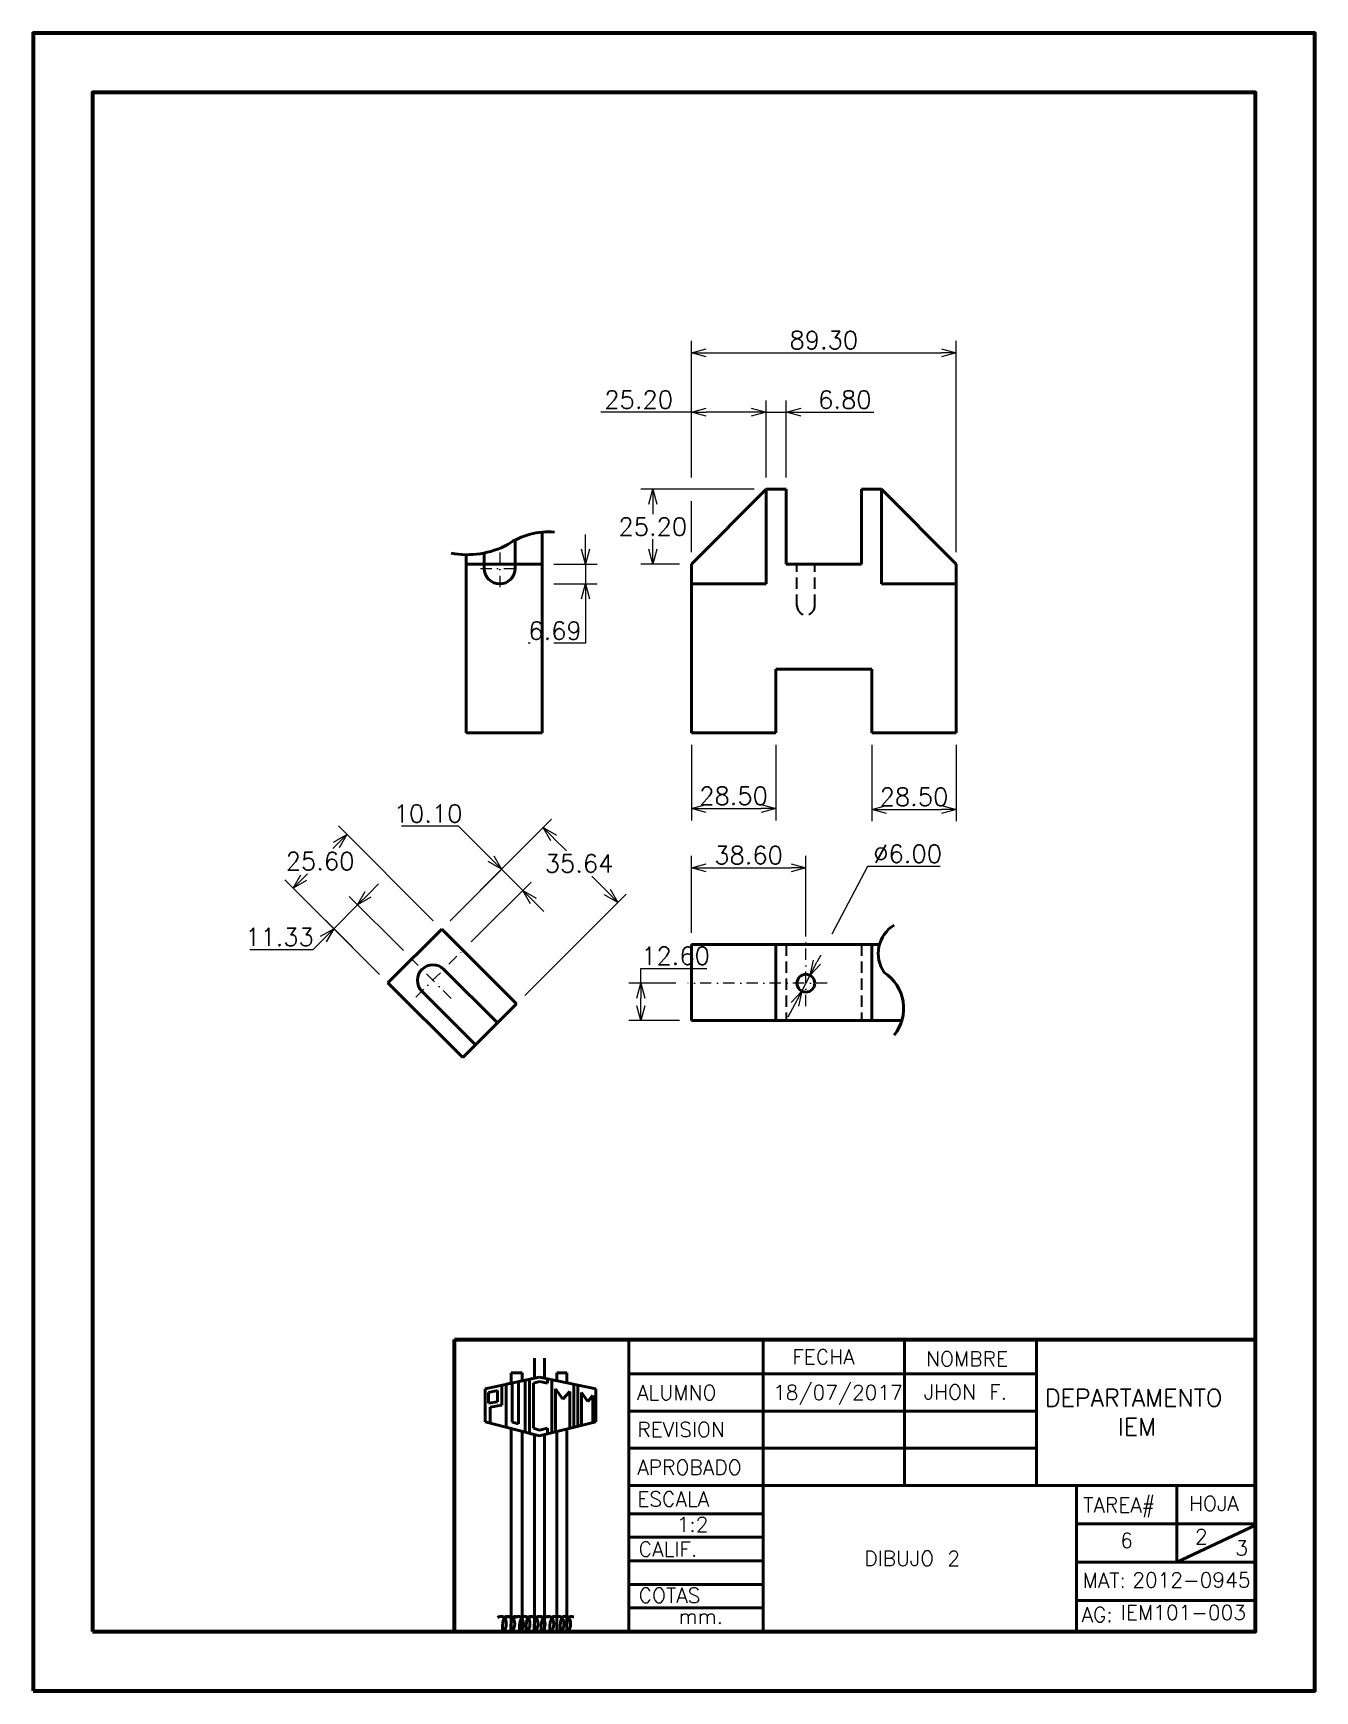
# Model space of a CAD drawing. Header units: millimetres. Extents: x 455 to 671, y 462 to 742.
import ezdxf

# ---------------------------------------------------------------- set-up
doc = ezdxf.new("R2010")
doc.units = ezdxf.units.MM
doc.header["$LTSCALE"] = 0.3
doc.linetypes.add('DASHDOT2', pattern=[12.7, 6.35, -3.175, 0, -3.175])
doc.linetypes.add('DASHED2', pattern=[9.525, 6.35, -3.175])
for name, color, linetype, lineweight in [('Cotas', 7, 'Continuous', 18), ('Eje', 7, 'DASHDOT2', 18), ('marco', 7, 'Continuous', 70), ('Oculta', 7, 'DASHED2', 35), ('P visible', 7, 'Continuous', 50)]:
    doc.layers.add(name, color=color, linetype=linetype, lineweight=lineweight)
doc.styles.get("Standard").update_dxf_attribs({"font": 'txt.shx', "height": 3})
doc.dimstyles.new('ISO-25', dxfattribs={"dimtxt": 3, "dimasz": 2.5, "dimexe": 2, "dimexo": 2, "dimtad": 1, "dimtih": 1, "dimtoh": 1, "dimlfac": 2, "dimzin": 1, "dimdsep": 46, "dimtxsty": 'Standard', "dimblk": 'OPEN30', "dimcen": 0, "dimclrd": 256, "dimclre": 256, "dimclrt": 256, "dimadec": 0, "dimazin": 0, "dimtfac": 1, "dimtmove": 0, "dimatfit": 3, "dimldrblk": 'OPEN30', "dimfxl": 1, "dimlwd": -1, "dimlwe": -1, "dimarcsym": 0})

# ---------------------------------------------------------------- blocks, each defined once
blk = doc.blocks.new('_Open30')
at = {"color": 0, "linetype": 'ByBlock', "lineweight": -2}
for p, q in [((-1, 0.27), (0, 0)), ((0, 0), (-1, -0.27)), ((0, 0), (-1, 0))]:
    blk.add_line(p, q, dxfattribs=at)
blk = doc.blocks.new('*D3')
at = {"layer": 'Cotas', "transparency": 16777216}
for p, q in [((576.97, 664.99), (557.87, 664.99)), ((559.87, 662.49), (559.87, 660.82)), ((559.87, 654.89), (559.87, 656.57)), ((564.37, 652.39), (557.87, 652.39))]:
    blk.add_line(p, q, dxfattribs=at)
at = {"layer": 'Defpoints', "color": 0, "transparency": 16777216}
for p in [(578.97, 664.99), (559.87, 652.39), (566.37, 652.39)]:
    blk.add_point(p, dxfattribs=at)
at = {"layer": 'Cotas', "transparency": 16777216, "xscale": 2.5, "yscale": 2.5, "zscale": 2.5}
for p, rotation in [((559.87, 664.99), 90), ((559.87, 652.39), 270)]:
    blk.add_blockref('_Open30', p, dxfattribs=dict(at, rotation=rotation))
at = {"layer": 'Cotas', "transparency": 16777216, "insert": (559.87, 658.69), "char_height": 3, "attachment_point": 5}
blk.add_mtext('25.20', dxfattribs=at)
blk = doc.blocks.new('*D4')
at = {"layer": 'Cotas', "transparency": 16777216}
for p, q in [((548.52, 654.89), (548.52, 657.39)), ((543.22, 652.39), (550.52, 652.39)), ((548.52, 652.39), (548.52, 649.05)), ((543.22, 649.05), (550.52, 649.05)), ((548.52, 646.55), (548.52, 639.05)), ((539.22, 639.05), (538.89, 639.05)), ((548.52, 639.05), (543.22, 639.05))]:
    blk.add_line(p, q, dxfattribs=at)
at = {"layer": 'Defpoints', "color": 0, "transparency": 16777216}
for p in [(541.22, 652.39), (548.52, 652.39), (541.22, 649.05)]:
    blk.add_point(p, dxfattribs=at)
at = {"layer": 'Cotas', "transparency": 16777216, "xscale": 2.5, "yscale": 2.5, "zscale": 2.5}
for p, rotation in [((548.52, 652.39), 270), ((548.52, 649.05), 90)]:
    blk.add_blockref('_Open30', p, dxfattribs=dict(at, rotation=rotation))
at = {"layer": 'Cotas', "transparency": 16777216, "insert": (543.39, 641.17), "char_height": 3, "attachment_point": 5}
blk.add_mtext('6.69', dxfattribs=at)
blk = doc.blocks.new('*D5')
at = {"layer": 'Cotas', "transparency": 16777216}
for p, q in [((557.84, 581.75), (557.84, 584.25)), ((557.84, 584.25), (568.96, 584.25)), ((563.75, 581.75), (555.84, 581.75)), ((557.84, 577.95), (557.84, 579.25)), ((564.37, 575.45), (555.84, 575.45))]:
    blk.add_line(p, q, dxfattribs=at)
at = {"layer": 'Defpoints', "color": 0, "transparency": 16777216}
for p in [(557.84, 581.75), (565.75, 581.75), (566.37, 575.45)]:
    blk.add_point(p, dxfattribs=at)
at = {"layer": 'Cotas', "transparency": 16777216, "xscale": 2.5, "yscale": 2.5, "zscale": 2.5}
for p, rotation in [((557.84, 581.75), 90), ((557.84, 575.45), 270)]:
    blk.add_blockref('_Open30', p, dxfattribs=dict(at, rotation=rotation))
at = {"layer": 'Cotas', "transparency": 16777216, "insert": (563.71, 586.37), "char_height": 3, "attachment_point": 5}
blk.add_mtext('12.60', dxfattribs=at)
blk = doc.blocks.new('*D6')
at = {"layer": 'Cotas', "transparency": 16777216}
for p, q in [((527.13, 608.22), (517.5, 608.22)), ((532.62, 602.73), (527.13, 608.22)), ((525.71, 592.28), (535.8, 602.37)), ((537.95, 597.39), (534.38, 600.96)), ((529.28, 588.71), (539.37, 598.8)), ((539.72, 595.62), (541.49, 593.85))]:
    blk.add_line(p, q, dxfattribs=at)
at = {"layer": 'Defpoints', "color": 0, "transparency": 16777216}
for p in [(537.95, 597.39), (524.29, 590.87), (527.86, 587.3)]:
    blk.add_point(p, dxfattribs=at)
at = {"layer": 'Cotas', "transparency": 16777216, "xscale": 2.5, "yscale": 2.5, "zscale": 2.5}
for p, rotation in [((534.38, 600.96), 315), ((537.95, 597.39), 135)]:
    blk.add_blockref('_Open30', p, dxfattribs=dict(at, rotation=rotation))
at = {"layer": 'Cotas', "transparency": 16777216, "insert": (522, 610.34), "char_height": 3, "attachment_point": 5}
blk.add_mtext('10.10', dxfattribs=at)
blk = doc.blocks.new('*D7')
at = {"layer": 'Cotas', "transparency": 16777216}
for p, q in [((525.71, 592.28), (542.81, 609.38)), ((543.16, 606.2), (545.32, 604.04)), ((552.23, 597.14), (549.57, 599.79)), ((538.31, 579.68), (555.41, 596.78))]:
    blk.add_line(p, q, dxfattribs=at)
at = {"layer": 'Defpoints', "color": 0, "transparency": 16777216}
for p in [(554, 595.37), (524.29, 590.87), (536.89, 578.27)]:
    blk.add_point(p, dxfattribs=at)
at = {"layer": 'Cotas', "transparency": 16777216, "xscale": 2.5, "yscale": 2.5, "zscale": 2.5}
for p, rotation in [((541.4, 607.97), 135), ((554, 595.37), 315)]:
    blk.add_blockref('_Open30', p, dxfattribs=dict(at, rotation=rotation))
at = {"layer": 'Cotas', "transparency": 16777216, "insert": (547.45, 601.92), "char_height": 3, "attachment_point": 5}
blk.add_mtext('35.64', dxfattribs=at)
blk = doc.blocks.new('*D8')
at = {"layer": 'Cotas', "transparency": 16777216}
for p, q in [((596.07, 601.44), (590.03, 590.02)), ((608.32, 601.44), (596.07, 601.44)), ((588.17, 586.48), (587.54, 585.29)), ((584.97, 580.42), (586.37, 583.08)), ((583.8, 578.21), (582.63, 576))]:
    blk.add_line(p, q, dxfattribs=at)
at = {"layer": 'Defpoints', "color": 0, "transparency": 16777216}
for p in [(586.37, 583.08), (584.97, 580.42)]:
    blk.add_point(p, dxfattribs=at)
at = {"layer": 'Cotas', "transparency": 16777216, "xscale": 2.5, "yscale": 2.5, "zscale": 2.5}
for p, rotation in [((586.37, 583.08), 242.163567368207), ((584.97, 580.42), 62.16356736820695)]:
    blk.add_blockref('_Open30', p, dxfattribs=dict(at, rotation=rotation))
at = {"layer": 'Cotas', "transparency": 16777216, "insert": (602.82, 603.56), "char_height": 3, "attachment_point": 5}
blk.add_mtext('∅6.00', dxfattribs=at)
blk = doc.blocks.new('*D9')
at = {"layer": 'Cotas', "transparency": 16777216}
for p, q in [((596.77, 621.94), (596.77, 609.04)), ((611.02, 621.94), (611.02, 609.04)), ((599.27, 611.04), (608.52, 611.04))]:
    blk.add_line(p, q, dxfattribs=at)
at = {"layer": 'Defpoints', "color": 0, "transparency": 16777216}
for p in [(596.77, 623.94), (611.02, 623.94), (611.02, 611.04)]:
    blk.add_point(p, dxfattribs=at)
at = {"layer": 'Cotas', "transparency": 16777216, "xscale": 2.5, "yscale": 2.5, "zscale": 2.5, "rotation": 180}
blk.add_blockref('_Open30', (596.77, 611.04), dxfattribs=at)
at = {"layer": 'Cotas', "transparency": 16777216, "xscale": 2.5, "yscale": 2.5, "zscale": 2.5}
blk.add_blockref('_Open30', (611.02, 611.04), dxfattribs=at)
at = {"layer": 'Cotas', "transparency": 16777216, "insert": (603.89, 613.16), "char_height": 3, "attachment_point": 5}
blk.add_mtext('28.50', dxfattribs=at)
blk = doc.blocks.new('*D10')
at = {"layer": 'Cotas', "transparency": 16777216}
for p, q in [((566.37, 621.94), (566.37, 609.2)), ((580.62, 621.94), (580.62, 609.2)), ((568.87, 611.2), (578.12, 611.2))]:
    blk.add_line(p, q, dxfattribs=at)
at = {"layer": 'Defpoints', "color": 0, "transparency": 16777216}
for p in [(566.37, 623.94), (580.62, 623.94), (580.62, 611.2)]:
    blk.add_point(p, dxfattribs=at)
at = {"layer": 'Cotas', "transparency": 16777216, "xscale": 2.5, "yscale": 2.5, "zscale": 2.5, "rotation": 180}
blk.add_blockref('_Open30', (566.37, 611.2), dxfattribs=at)
at = {"layer": 'Cotas', "transparency": 16777216, "xscale": 2.5, "yscale": 2.5, "zscale": 2.5}
blk.add_blockref('_Open30', (580.62, 611.2), dxfattribs=at)
at = {"layer": 'Cotas', "transparency": 16777216, "insert": (573.49, 613.32), "char_height": 3, "attachment_point": 5}
blk.add_mtext('28.50', dxfattribs=at)
blk = doc.blocks.new('*D11')
at = {"layer": 'Cotas', "transparency": 16777216}
for p, q in [((566.37, 590.25), (566.37, 603.2)), ((568.87, 601.2), (583.17, 601.2)), ((585.67, 590.25), (585.67, 603.2))]:
    blk.add_line(p, q, dxfattribs=at)
at = {"layer": 'Defpoints', "color": 0, "transparency": 16777216}
for p in [(585.67, 601.2), (566.37, 588.25), (585.67, 588.25)]:
    blk.add_point(p, dxfattribs=at)
at = {"layer": 'Cotas', "transparency": 16777216, "xscale": 2.5, "yscale": 2.5, "zscale": 2.5, "rotation": 180}
blk.add_blockref('_Open30', (566.37, 601.2), dxfattribs=at)
at = {"layer": 'Cotas', "transparency": 16777216, "xscale": 2.5, "yscale": 2.5, "zscale": 2.5}
blk.add_blockref('_Open30', (585.67, 601.2), dxfattribs=at)
at = {"layer": 'Cotas', "transparency": 16777216, "insert": (576.02, 603.32), "char_height": 3, "attachment_point": 5}
blk.add_mtext('38.60', dxfattribs=at)
blk = doc.blocks.new('*D12')
at = {"layer": 'Cotas', "transparency": 16777216}
for p, q in [((566.37, 666.99), (566.37, 679.98)), ((578.97, 666.99), (578.97, 679.98)), ((566.37, 677.98), (551.12, 677.98)), ((576.47, 677.98), (568.87, 677.98))]:
    blk.add_line(p, q, dxfattribs=at)
at = {"layer": 'Defpoints', "color": 0, "transparency": 16777216}
for p in [(566.37, 677.98), (566.37, 664.99), (578.97, 664.99)]:
    blk.add_point(p, dxfattribs=at)
at = {"layer": 'Cotas', "transparency": 16777216, "xscale": 2.5, "yscale": 2.5, "zscale": 2.5, "rotation": 180}
blk.add_blockref('_Open30', (566.37, 677.98), dxfattribs=at)
at = {"layer": 'Cotas', "transparency": 16777216, "xscale": 2.5, "yscale": 2.5, "zscale": 2.5}
blk.add_blockref('_Open30', (578.97, 677.98), dxfattribs=at)
at = {"layer": 'Cotas', "transparency": 16777216, "insert": (557.49, 680.1), "char_height": 3, "attachment_point": 5}
blk.add_mtext('25.20', dxfattribs=at)
blk = doc.blocks.new('*D13')
at = {"layer": 'Cotas', "transparency": 16777216}
for p, q in [((578.97, 666.99), (578.97, 679.98)), ((582.37, 666.99), (582.37, 679.98)), ((576.47, 677.98), (573.97, 677.98)), ((578.97, 677.98), (582.37, 677.98)), ((584.87, 677.98), (597.12, 677.98))]:
    blk.add_line(p, q, dxfattribs=at)
at = {"layer": 'Defpoints', "color": 0, "transparency": 16777216}
for p in [(582.37, 677.98), (578.97, 664.99), (582.37, 664.99)]:
    blk.add_point(p, dxfattribs=at)
at = {"layer": 'Cotas', "transparency": 16777216, "xscale": 2.5, "yscale": 2.5, "zscale": 2.5}
blk.add_blockref('_Open30', (578.97, 677.98), dxfattribs=at)
at = {"layer": 'Cotas', "transparency": 16777216, "xscale": 2.5, "yscale": 2.5, "zscale": 2.5, "rotation": 180}
blk.add_blockref('_Open30', (582.37, 677.98), dxfattribs=at)
at = {"layer": 'Cotas', "transparency": 16777216, "insert": (592.24, 680.1), "char_height": 3, "attachment_point": 5}
blk.add_mtext('6.80', dxfattribs=at)
blk = doc.blocks.new('*D14')
at = {"layer": 'Cotas', "transparency": 16777216}
for p, q in [((566.37, 666.99), (566.37, 690.01)), ((568.87, 688.01), (608.52, 688.01)), ((611.02, 654.39), (611.02, 690.01)), ((566.37, 654.39), (566.37, 662.99))]:
    blk.add_line(p, q, dxfattribs=at)
at = {"layer": 'Defpoints', "color": 0, "transparency": 16777216}
for p in [(611.02, 688.01), (566.37, 652.39), (611.02, 652.39)]:
    blk.add_point(p, dxfattribs=at)
at = {"layer": 'Cotas', "transparency": 16777216, "xscale": 2.5, "yscale": 2.5, "zscale": 2.5, "rotation": 180}
blk.add_blockref('_Open30', (566.37, 688.01), dxfattribs=at)
at = {"layer": 'Cotas', "transparency": 16777216, "xscale": 2.5, "yscale": 2.5, "zscale": 2.5}
blk.add_blockref('_Open30', (611.02, 688.01), dxfattribs=at)
at = {"layer": 'Cotas', "transparency": 16777216, "insert": (588.69, 690.14), "char_height": 3, "attachment_point": 5}
blk.add_mtext('89.30', dxfattribs=at)
blk = doc.blocks.new('*D16')
at = {"layer": 'Cotas', "transparency": 16777216}
for p, q in [((522.88, 592.28), (506.91, 608.25)), ((506.56, 605.07), (505.93, 604.43)), ((513.83, 583.23), (497.86, 599.2)), ((501.05, 599.55), (501.68, 600.18))]:
    blk.add_line(p, q, dxfattribs=at)
at = {"layer": 'Defpoints', "color": 0, "transparency": 16777216}
for p in [(508.33, 606.83), (524.29, 590.87), (515.24, 581.82)]:
    blk.add_point(p, dxfattribs=at)
at = {"layer": 'Cotas', "transparency": 16777216, "xscale": 2.5, "yscale": 2.5, "zscale": 2.5}
for p, rotation in [((508.33, 606.83), 45), ((499.28, 597.78), 225)]:
    blk.add_blockref('_Open30', p, dxfattribs=dict(at, rotation=rotation))
at = {"layer": 'Cotas', "transparency": 16777216, "insert": (503.8, 602.31), "char_height": 3, "attachment_point": 5}
blk.add_mtext('25.60', dxfattribs=at)
blk = doc.blocks.new('*D17')
at = {"layer": 'Cotas', "transparency": 16777216}
for p, q in [((511.89, 596.71), (513.66, 598.48)), ((517.83, 587.24), (508.71, 596.36)), ((513.83, 583.23), (504.71, 592.35)), ((510.13, 594.95), (506.12, 590.94)), ((502.58, 587.4), (491.96, 587.4)), ((504.35, 589.17), (502.58, 587.4))]:
    blk.add_line(p, q, dxfattribs=at)
at = {"layer": 'Defpoints', "color": 0, "transparency": 16777216}
for p in [(506.12, 590.94), (519.25, 585.82), (515.24, 581.82)]:
    blk.add_point(p, dxfattribs=at)
at = {"layer": 'Cotas', "transparency": 16777216, "xscale": 2.5, "yscale": 2.5, "zscale": 2.5}
for p, rotation in [((510.13, 594.95), 224.9999999999992), ((506.12, 590.94), 44.99999999999919)]:
    blk.add_blockref('_Open30', p, dxfattribs=dict(at, rotation=rotation))
at = {"layer": 'Cotas', "transparency": 16777216, "insert": (496.96, 589.53), "char_height": 3, "attachment_point": 5}
blk.add_mtext('11.33', dxfattribs=at)

msp = doc.modelspace()

# ---------------------------------------------------------------- linework, layer by layer
at = {"layer": 'Eje'}
for p, q in [((534.0683, 654.3308), (534.0683, 647.6786)), ((530.8401, 651.6476), (537.2966, 651.6476)), ((585.6683, 577.8894), (585.6683, 590.7802)), ((519.9442, 579.4218), (527.8646, 587.2971)), ((525.8675, 579.1957), (519.2481, 585.8224)), ((589.2827, 581.7486), (565.7485, 581.7486))]:
    msp.add_line(p, q, dxfattribs=at)
at = {"layer": 'marco'}
for p, q in [((526.4486, 472.4779), (526.4486, 521.7117)), ((526.4486, 521.7117), (661.4446, 521.7117))]:
    msp.add_line(p, q, dxfattribs=at)
for points in [[(455.4446, 462.4779), (671.4446, 462.4779), (671.4446, 741.8779), (455.4446, 741.8779)], [(465.4446, 472.4779), (661.4446, 472.4779), (661.4446, 731.8779), (465.4446, 731.8779)]]:
    msp.add_lwpolyline(points, close=True, dxfattribs=at)
at = {"layer": 'Oculta'}
for p, q in [((584.1683, 645.3426), (584.1683, 652.3926)), ((587.1683, 645.3426), (587.1683, 652.3926)), ((582.3683, 588.2486), (582.3683, 575.4486)), ((595.0183, 588.2486), (595.0183, 575.4486))]:
    msp.add_line(p, q, dxfattribs=at)
msp.add_arc((585.6683, 645.3426), 1.5, 180, 0, dxfattribs=at)
at = {"layer": 'P visible'}
for p, q in [((566.3683, 652.3926), (578.9683, 664.9926)), ((578.9683, 664.9926), (578.9683, 649.0476)), ((578.9683, 664.9926), (582.3683, 664.9926)), ((582.3683, 664.9926), (582.3683, 652.3926)), ((595.0183, 664.9926), (595.0183, 652.3926)), ((595.0183, 664.9926), (598.4183, 664.9926)), ((598.4183, 664.9926), (598.4183, 649.0476)), ((598.4183, 664.9926), (611.0183, 652.3926)), ((541.2183, 657.78), (541.2183, 652.3926)), ((528.4183, 652.3926), (528.4183, 653.9731)), ((531.4683, 652.3926), (531.4683, 654.2685)), ((536.6683, 652.3926), (536.6683, 656.4406)), ((528.4183, 652.3926), (528.4183, 623.9426)), ((528.4183, 652.3926), (531.4683, 652.3926)), ((531.4683, 652.3926), (531.4683, 651.6476)), ((531.4683, 652.3926), (536.6683, 652.3926)), ((536.6683, 652.3926), (541.2183, 652.3926)), ((536.6683, 651.6476), (536.6683, 652.3926)), ((541.2183, 623.9426), (541.2183, 652.3926)), ((566.3683, 652.3926), (566.3683, 623.9426)), ((582.3683, 652.3926), (595.0183, 652.3926)), ((611.0183, 652.3926), (611.0183, 623.9426)), ((566.3683, 649.0476), (578.9683, 649.0476)), ((598.4183, 649.0476), (611.0183, 649.0476)), ((580.6183, 623.9426), (580.6183, 634.6926)), ((596.7683, 634.6926), (580.6183, 634.6926)), ((596.7683, 623.9426), (596.7683, 634.6926)), ((528.4183, 623.9426), (541.2183, 623.9426)), ((566.3683, 623.9426), (580.6183, 623.9426)), ((611.0183, 623.9426), (596.7683, 623.9426)), ((524.2937, 590.868), (515.2428, 581.817)), ((536.8937, 578.268), (524.2937, 590.868)), ((566.3683, 588.2486), (566.3683, 575.4486)), ((566.3683, 588.2486), (598.068, 588.2486)), ((580.6183, 588.2486), (580.6183, 575.4486)), ((596.7683, 588.2486), (596.7683, 575.4486)), ((533.6764, 575.0506), (524.6473, 584.0798)), ((527.8428, 569.217), (515.2428, 581.817)), ((529.9994, 571.3737), (520.9703, 580.4028)), ((536.8937, 578.268), (527.8428, 569.217)), ((533.6764, 575.0506), (536.8937, 578.268)), ((529.9994, 571.3737), (533.6764, 575.0506)), ((566.3683, 575.4486), (601.8233, 575.4486)), ((566.3683, 575.4486), (584.1683, 575.4486)), ((584.1683, 575.4486), (585.6683, 575.4486)), ((527.8428, 569.217), (529.9994, 571.3737)), ((526.4486, 472.4779), (526.4486, 521.7117)), ((526.4486, 521.7117), (661.4446, 521.7117)), ((555.8301, 521.7117), (555.8301, 472.4779)), ((555.8301, 521.7117), (555.8301, 497.0948)), ((555.8301, 521.7117), (555.8301, 507.8151)), ((555.8301, 521.7117), (555.8301, 472.4779)), ((555.8301, 521.7117), (555.8301, 497.0948)), ((555.8301, 521.7117), (555.8301, 507.8151)), ((578.4618, 521.7117), (578.4618, 472.4779)), ((578.4618, 521.7117), (578.4618, 472.4779)), ((602.2846, 521.7117), (602.2846, 497.0948)), ((602.2846, 521.7117), (602.2846, 497.0948)), ((624.5192, 521.7117), (624.5192, 497.0948)), ((624.5192, 521.7117), (624.5192, 497.0948)), ((661.4446, 521.7117), (661.4446, 472.4779)), ((661.4446, 521.7117), (661.4446, 472.4779)), ((539.9085, 515.1738), (539.9085, 518.5354)), ((539.9085, 515.1738), (539.9085, 518.5354)), ((541.6158, 518.5354), (541.6158, 515.1808)), ((541.6158, 518.5354), (541.6158, 515.1808)), ((540.7621, 515.359), (531.6102, 513.3737)), ((540.7621, 515.359), (531.6102, 513.3737)), ((535.148, 514.1412), (536.1862, 514.3664)), ((535.148, 514.1412), (536.1862, 514.3664)), ((535.1621, 513.9803), (535.148, 514.1412)), ((535.148, 514.1412), (535.148, 506.8942)), ((535.148, 506.9187), (535.148, 514.1412)), ((535.1621, 513.9803), (535.148, 514.1412)), ((535.148, 514.1412), (535.148, 506.8942)), ((535.148, 506.9187), (535.148, 514.1412)), ((535.9777, 514.3211), (535.9777, 516.0737)), ((535.9777, 516.0737), (537.8438, 516.0737)), ((535.9777, 514.3212), (535.9777, 516.0737)), ((535.9777, 516.0737), (537.8438, 516.0737)), ((536.1862, 514.3664), (536.1862, 507.7718)), ((536.1862, 514.3664), (536.1862, 507.7718)), ((537.24, 514.595), (538.352, 514.8362)), ((537.24, 514.595), (538.352, 514.8362)), ((537.24, 507.4895), (537.24, 514.595)), ((537.24, 507.4895), (537.24, 514.595)), ((537.8438, 516.0737), (537.8438, 514.7259)), ((537.8438, 516.0737), (537.8438, 514.7259)), ((540.7621, 515.359), (538.352, 514.8362)), ((540.7621, 515.359), (538.352, 514.8362)), ((538.352, 514.8362), (538.352, 506.0602)), ((538.352, 514.8362), (538.352, 506.0602)), ((539.5571, 515.0976), (539.0831, 514.9706)), ((539.5571, 515.0976), (539.0831, 514.9706)), ((539.0831, 514.9706), (539.0831, 505.8699)), ((539.0831, 514.9706), (539.0831, 505.8699)), ((539.7606, 514.3448), (540.7621, 514.6132)), ((540.7621, 514.6132), (539.7606, 514.3448)), ((539.7606, 514.3448), (540.7621, 514.6132)), ((540.7621, 514.6132), (539.7606, 514.3448)), ((539.7606, 512.0798), (539.7606, 514.3448)), ((539.7606, 512.0798), (539.7606, 514.3448)), ((550.2714, 513.3737), (540.7621, 515.359)), ((550.2714, 513.3737), (540.7621, 515.359)), ((540.7621, 514.6132), (542.1225, 514.3448)), ((540.7621, 514.6132), (542.1225, 514.3448)), ((542.1225, 514.3448), (542.1225, 515.075)), ((542.1225, 514.3448), (542.1225, 515.075)), ((542.8373, 514.9257), (542.8373, 505.9527)), ((542.8373, 514.9257), (542.8373, 505.9527)), ((543.6804, 514.7497), (543.6804, 516.0737)), ((543.6804, 516.0737), (545.3877, 516.0737)), ((543.6804, 514.7497), (543.6804, 516.0737)), ((543.6804, 516.0737), (545.3877, 516.0737)), ((545.3877, 516.0737), (545.3877, 514.3933)), ((545.3877, 516.0737), (545.3877, 514.3933)), ((546.5596, 506.8852), (546.5596, 514.1487)), ((546.5596, 506.8852), (546.5596, 514.1487)), ((555.8301, 515.9149), (624.5192, 515.9149)), ((555.8301, 515.9148), (624.5192, 515.9148)), ((531.6102, 507.8151), (531.6102, 513.3737)), ((531.6102, 507.8151), (531.6102, 513.3737)), ((533.691, 513.1099), (532.205, 512.7875)), ((533.691, 513.1099), (532.205, 512.7875)), ((532.205, 510.945), (532.205, 512.7875)), ((532.205, 510.945), (532.205, 512.7875)), ((533.691, 513.1099), (533.691, 511.2071)), ((533.691, 513.1099), (533.691, 511.2071)), ((534.4063, 513.9803), (534.4063, 510.6179)), ((534.4063, 513.9803), (534.4063, 510.6179)), ((534.4063, 510.6179), (534.4063, 511.3332)), ((534.4063, 510.6179), (534.4063, 511.3332)), ((539.7606, 506.7552), (539.7606, 512.0798)), ((539.7606, 506.7552), (539.7606, 512.0798)), ((543.4968, 506.1179), (543.4968, 513.4038)), ((543.4968, 513.4038), (544.722, 511.654)), ((543.4968, 506.1179), (543.4968, 513.4038)), ((543.4968, 513.4038), (544.722, 511.654)), ((544.722, 511.654), (545.903, 512.9399)), ((544.722, 511.654), (545.903, 512.9399)), ((545.903, 512.9399), (545.903, 506.7207)), ((545.903, 512.9399), (545.903, 506.7207)), ((547.23, 514.0087), (547.23, 507.0532)), ((547.23, 514.0087), (547.23, 507.0532)), ((547.8553, 507.2098), (547.8553, 512.7438)), ((547.8553, 512.7438), (548.9083, 511.24)), ((547.8553, 507.2098), (547.8553, 512.7438)), ((547.8553, 512.7438), (548.9083, 511.24)), ((548.9083, 511.24), (549.7692, 512.2332)), ((548.9083, 511.24), (549.7692, 512.2332)), ((549.7692, 507.6893), (549.7692, 512.2332)), ((549.7692, 507.6893), (549.7692, 512.2332)), ((550.2714, 507.8151), (550.2714, 513.3737)), ((550.2714, 507.8151), (550.2714, 513.3737)), ((533.691, 511.2071), (532.205, 510.945)), ((533.691, 511.2071), (532.205, 510.945)), ((534.4063, 510.6179), (532.4817, 510.2786)), ((534.4063, 510.6179), (532.4817, 510.2786)), ((532.4817, 510.2786), (532.4817, 507.5882)), ((532.4817, 510.2786), (532.4817, 507.5882)), ((555.8301, 509.6415), (624.5192, 509.6415)), ((555.8301, 509.6415), (624.5192, 509.6415)), ((540.7621, 505.4328), (531.6102, 507.8151)), ((540.7621, 505.4328), (531.6102, 507.8151)), ((538.352, 506.0602), (535.148, 506.9187)), ((538.352, 506.0602), (535.148, 506.9187)), ((535.9777, 472.4779), (535.9777, 506.6782)), ((535.9777, 472.4779), (535.9777, 506.6782)), ((536.1862, 507.7718), (537.24, 507.4895)), ((536.1862, 507.7718), (537.24, 507.4895)), ((537.8438, 506.1925), (537.8438, 472.4779)), ((537.8438, 506.1924), (537.8438, 472.4779)), ((539.0831, 505.8699), (540.7621, 505.4328)), ((539.0831, 505.8699), (540.7621, 505.4328)), ((540.7621, 506.3907), (539.7606, 506.7552)), ((540.7621, 506.3907), (539.7606, 506.7552)), ((550.2714, 507.8151), (540.7621, 505.4328)), ((550.2714, 507.8151), (540.7621, 505.4328)), ((542.1225, 506.7552), (540.7621, 506.3907)), ((542.1225, 506.7552), (540.7621, 506.3907)), ((540.7621, 505.4328), (542.1225, 505.7973)), ((540.7621, 505.4328), (542.1225, 505.7973)), ((542.1225, 505.7973), (542.1225, 506.7552)), ((542.1225, 505.7973), (542.1225, 506.7552)), ((543.6804, 472.4779), (543.6804, 506.1639)), ((543.6804, 472.4779), (543.6804, 506.1639)), ((545.3877, 506.5916), (545.3877, 472.4779)), ((545.3877, 506.5916), (545.3877, 472.4779)), ((539.9085, 472.4779), (539.9085, 505.655)), ((539.9085, 472.4779), (539.9085, 505.655)), ((541.6158, 505.6467), (541.6158, 472.4779)), ((541.6158, 505.6467), (541.6158, 472.4779)), ((555.8301, 497.0948), (555.8301, 503.3682)), ((555.8301, 503.3682), (624.5192, 503.3682)), ((555.8301, 497.0948), (555.8301, 503.3682)), ((555.8301, 503.3682), (624.5192, 503.3682)), ((555.8301, 497.0948), (661.4446, 497.0948)), ((555.8301, 497.0948), (661.4446, 497.0948)), ((631.269, 472.4779), (631.269, 497.0948)), ((631.269, 497.0948), (631.269, 490.4141)), ((631.269, 472.4779), (631.269, 497.0948)), ((631.269, 497.0948), (631.269, 490.4141)), ((661.4446, 497.0948), (648.2139, 497.0948)), ((648.2139, 497.0948), (648.2139, 484.1606)), ((661.4446, 497.0948), (648.2139, 497.0948)), ((648.2139, 497.0948), (648.2139, 484.1606)), ((661.4446, 497.0948), (652.1309, 497.0948)), ((661.4446, 497.0948), (652.1309, 497.0948)), ((578.4618, 492.3303), (555.8301, 492.3303)), ((578.4618, 492.3303), (555.8301, 492.3303)), ((631.3134, 490.6278), (661.4446, 490.6278)), ((631.3134, 490.6278), (661.4446, 490.6278)), ((648.2139, 484.1606), (661.4446, 490.4141)), ((648.2139, 484.1606), (661.4446, 490.4141)), ((661.4446, 490.6278), (661.4446, 484.1606)), ((661.4446, 490.6278), (661.4446, 484.1606)), ((661.4446, 490.4141), (661.4446, 483.7334)), ((661.4446, 490.4141), (661.4446, 483.7334)), ((661.4446, 490.4123), (661.4446, 483.7297)), ((661.4446, 490.4123), (661.4446, 483.7297)), ((578.4618, 488.3598), (555.8301, 488.3598)), ((578.4618, 488.3598), (555.8301, 488.3598)), ((578.4618, 484.3893), (555.8301, 484.3893)), ((578.4618, 484.3893), (555.8301, 484.3893)), ((661.4446, 484.1606), (631.269, 484.1606)), ((661.4446, 484.1606), (631.269, 484.1606)), ((631.269, 483.7334), (631.269, 477.0527)), ((631.269, 483.7334), (631.269, 477.0527)), ((578.4618, 480.4188), (555.8301, 480.4188)), ((578.4618, 480.4188), (555.8301, 480.4188)), ((578.4618, 476.4484), (555.8301, 476.4484)), ((578.4618, 476.4484), (555.8301, 476.4484)), ((578.4618, 472.4779), (578.4618, 476.4484)), ((578.4618, 472.4779), (578.4618, 476.4484)), ((631.2093, 477.6937), (661.4446, 477.6937)), ((631.2093, 477.6937), (661.4446, 477.6937)), ((526.4486, 472.4779), (661.4446, 472.4779)), ((526.4486, 472.4779), (661.4446, 472.4779)), ((661.4446, 472.4779), (631.269, 472.4779)), ((661.4446, 472.4779), (631.269, 472.4779)), ((661.4446, 472.4779), (631.269, 472.4779)), ((661.4446, 472.4779), (631.269, 472.4779))]:
    msp.add_line(p, q, dxfattribs=at)
msp.add_circle((585.6683, 581.7486), 1.5, dxfattribs=at)
for centre, radius, start, end in [((542.3055, 645.6887), 12.14, 85.191368, 124.547569), ((528.5366, 668.6456), 14.6731, 259.636438, 297.981831), ((534.0683, 651.6476), 2.6, 180, 0), ((603.4433, 586.7792), 5.5725, 121.573264, 215.056519), ((522.8088, 582.2413), 2.6, 45, 225), ((594.8746, 577.5315), 7.2542, 321.169036, 56.469028)]:
    msp.add_arc(centre, radius, start, end, dxfattribs=at)
for points in [[(533.6828, 474.841), (534.5879, 475.0006), (535.179, 473.7329), (534.7697, 472.4779)], [(535.7154, 474.9256), (535.0674, 474.9823), (534.7255, 474.494), (534.5491, 472.4779)], [(535.1114, 474.841), (536.0165, 475.0006), (536.6076, 473.7329), (536.1983, 472.4779)], [(537.144, 474.9256), (536.496, 474.9823), (536.1541, 474.494), (535.9777, 472.4779)], [(536.5778, 474.841), (537.4829, 475.0006), (538.074, 473.7329), (537.6647, 472.4779)], [(538.6104, 474.9256), (537.9624, 474.9823), (537.6205, 474.494), (537.4441, 472.4779)], [(537.6657, 474.841), (538.5707, 475.0006), (539.1619, 473.7329), (538.7526, 472.4779)], [(539.6983, 474.9256), (539.0502, 474.9823), (538.7084, 474.494), (538.532, 472.4779)], [(539.0421, 474.841), (539.9472, 475.0006), (540.5384, 473.7329), (540.129, 472.4779)], [(541.0748, 474.9256), (540.4267, 474.9823), (540.0848, 474.494), (539.9085, 472.4779)], [(540.2403, 474.841), (541.1454, 475.0006), (541.7365, 473.7329), (541.3272, 472.4779)], [(542.273, 474.9256), (541.6249, 474.9823), (541.283, 474.494), (541.1066, 472.4779)], [(541.6908, 474.841), (542.5959, 475.0006), (543.1871, 473.7329), (542.7777, 472.4779)], [(543.7235, 474.9256), (543.0754, 474.9823), (542.7336, 474.494), (542.5572, 472.4779)], [(543.3952, 474.841), (544.3003, 475.0006), (544.8914, 473.7329), (544.4821, 472.4779)], [(545.4278, 474.9256), (544.7798, 474.9823), (544.4379, 474.494), (544.2615, 472.4779)], [(544.5214, 474.841), (545.4265, 475.0006), (546.0176, 473.7329), (545.6083, 472.4779)], [(546.5541, 474.9256), (545.906, 474.9823), (545.5641, 474.494), (545.3877, 472.4779)]]:
    msp.add_spline(points, degree=3, dxfattribs=at)

# ---------------------------------------------------------------- texts
for s, height, p in [('FECHA', 2.50083, (583.3824, 517.5337)), ('NOMBRE', 2.50083, (605.9023, 517.1801)), ('18/07/2017', 2.50083, (580.1393, 511.5197)), ('JHON F.', 2.50083, (605.5425, 511.5959)), ('ALUMNO', 2.50083, (557.203, 511.4977)), ('DEPARTAMENTO', 2.942152, (625.9603, 510.3968)), ('DEPARTAMENTO', 2.942152, (625.9603, 510.3968)), ('REVISION', 2.49538, (557.256, 505.2746)), ('IEM', 2.94215, (638.2446, 505.4932)), ('IEM', 2.94215, (638.2446, 505.4932)), ('APROBADO', 2.50083, (557.256, 498.9037)), ('ESCALA', 2.50083, (557.256, 493.5611)), ('TAREA#', 2.50083, (632.4117, 492.5598)), ('HOJA', 2.50083, (650.25, 492.8169)), ('1:2', 2.50083, (563.8984, 489.2537)), ('6', 2.5008, (638.6399, 486.5723)), ('2', 2.5008, (651.2382, 487.2207)), ('CALIF.', 2.50083, (557.5012, 485.1003)), ('3', 2.5008, (658.0455, 485.3052)), ('DIBUJO 2', 2.50083, (595.5021, 483.5537)), ('MAT:', 2.50083, (632.306, 479.8514)), ('2012-0945', 2.50083, (640.6678, 479.9171)), ('COTAS', 2.50083, (557.5012, 477.3234)), ('mm.', 2.50083, (564.1969, 473.781)), ('AG:', 2.50083, (632.1367, 474.0753)), ('IEM101-003', 2.50083, (638.7299, 474.4443))]:
    msp.add_text(s, height=height, dxfattribs=at).set_placement(p)

# ---------------------------------------------------------------- dimensions: what is measured, and where the dimension line sits
at = {"layer": 'Cotas'}
for base, p1, p2, picture, middle in [((611.0183, 688.0144), (566.3683, 652.3926), (611.0183, 652.3926), '*D14', (588.6933, 690.1394)), ((566.3683, 677.9796), (578.9683, 664.9926), (566.3683, 664.9926), '*D12', (557.4933, 680.1046)), ((582.3683, 677.9796), (578.9683, 664.9926), (582.3683, 664.9926), '*D13', (592.2433, 680.1046)), ((585.6683, 601.1994), (566.3683, 588.2486), (585.6683, 588.2486), '*D11', (576.0183, 603.3244))]:
    dim = msp.add_linear_dim(base=base, p1=p1, p2=p2, dimstyle='ISO-25', dxfattribs=at)
    dim.commit()
    dim.dimension.update_dxf_attribs({"geometry": picture, "text_midpoint": middle})
for base, p1, p2, picture, middle in [((559.8683, 652.3926), (578.9683, 664.9926), (566.3683, 652.3926), '*D3', (559.8683, 658.6926)), ((557.8387, 581.7486), (566.3683, 575.4486), (565.7485, 581.7486), '*D5', (563.7137, 586.3736))]:
    dim = msp.add_linear_dim(base=base, p1=p1, p2=p2, angle=90, dimstyle='ISO-25', dxfattribs=at)
    dim.commit()
    dim.dimension.update_dxf_attribs({"geometry": picture, "text_midpoint": middle})
for base, p1, p2, angle, picture, middle, dimtype in [((548.5154, 652.3926), (541.2183, 649.0476), (541.2183, 652.3926), 90, '*D4', (543.3904, 639.0476), 160), ((537.9548, 597.3873), (524.2937, 590.868), (527.8646, 587.2971), 315, '*D6', (522.0004, 608.2168), 161), ((553.9957, 595.37), (524.2937, 590.868), (536.8937, 578.268), 315, '*D7', (547.4463, 601.9194), 161)]:
    dim = msp.add_linear_dim(base=base, p1=p1, p2=p2, angle=angle, dimstyle='ISO-25', dxfattribs=at)
    dim.commit()
    dim.dimension.update_dxf_attribs({"geometry": picture, "text_midpoint": middle, "dimtype": dimtype})
for p1, p2, distance, picture, middle in [((566.3683, 623.9426), (580.6183, 623.9426), -12.7432, '*D10', (573.4933, 613.3244)), ((596.7683, 623.9426), (611.0183, 623.9426), -12.904, '*D9', (603.8933, 613.1636)), ((515.2428, 581.817), (524.2937, 590.868), 22.578, '*D16', (503.8032, 602.3076)), ((519.2481, 585.8224), (515.2428, 581.817), -12.9018, '*D17', (496.9593, 589.5294))]:
    dim = msp.add_aligned_dim(p1=p1, p2=p2, distance=distance, dimstyle='ISO-25', dxfattribs=at)
    dim.commit()
    dim.dimension.update_dxf_attribs({"geometry": picture, "text_midpoint": middle})
dim = msp.add_diameter_dim_2p(p1=(584.9679, 580.4222), p2=(586.3688, 583.075), dimstyle='ISO-25', dxfattribs=at)
dim.commit()
dim.dimension.update_dxf_attribs({"geometry": '*D8', "text_midpoint": (602.8162, 601.4396), "dimtype": 163})

doc.saveas('drawing.dxf')
